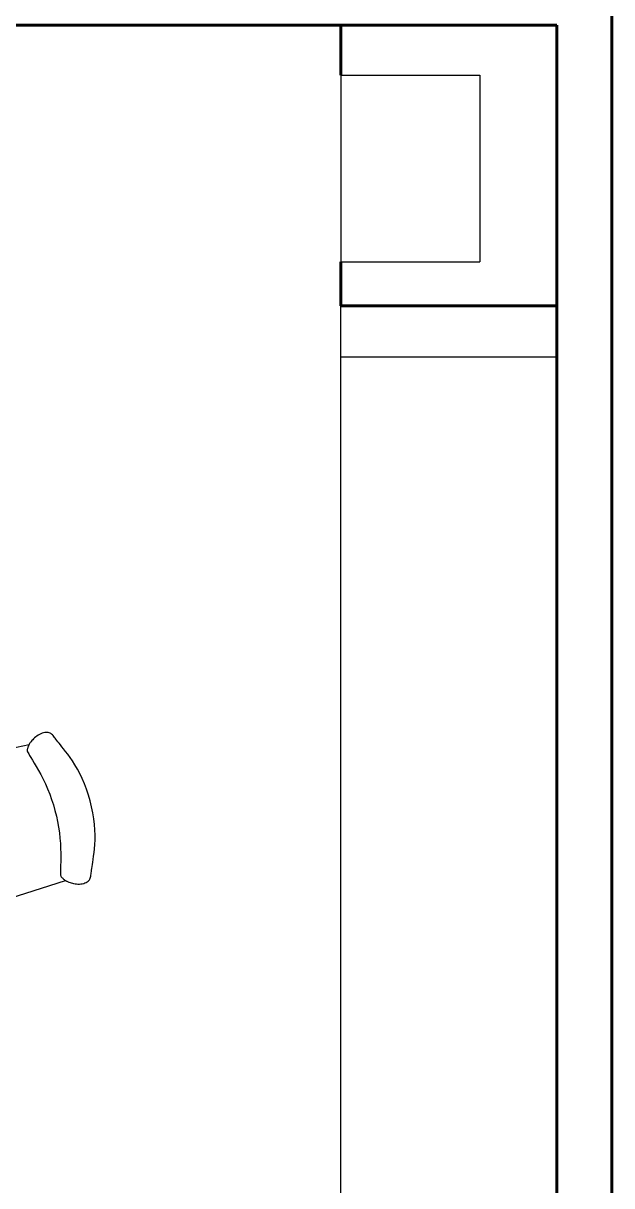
# Model space of a CAD drawing. Header units: metres. Extents: x 244.4 to 340.3, y -4.1 to 64.3.
# Drawn here: x 263.643 to 265.251, y 59.508 to 62.684 of the extents above; entities that cross this region are included whole.
import ezdxf

# ---------------------------------------------------------------- set-up
doc = ezdxf.new("R2010")
doc.units = ezdxf.units.M
doc.layers.add('A-WALL', color=6, linetype='Continuous', lineweight=60)
doc.layers.add('Edges', color=7, linetype='Continuous')

msp = doc.modelspace()

# ---------------------------------------------------------------- linework, layer by layer
msp.add_lwpolyline([(263.8342, 60.3995), (263.8354, 60.4081), (263.8366, 60.4178), (263.8378, 60.4284), (263.8388, 60.44), (263.8394, 60.4525), (263.8395, 60.4658), (263.8391, 60.48), (263.838, 60.4948), (263.8361, 60.5103), (263.8334, 60.5263), (263.83, 60.5426), (263.826, 60.5589), (263.8213, 60.575), (263.8161, 60.5908), (263.8105, 60.606), (263.8044, 60.6204), (263.7979, 60.6338), (263.7912, 60.6462), (263.7844, 60.6577), (263.7776, 60.6682), (263.771, 60.6778), (263.7647, 60.6864), (263.7587, 60.6942), (263.7534, 60.701), (263.7486, 60.707), (263.7445, 60.7123), (263.7409, 60.7169), (263.7378, 60.7208), (263.735, 60.7243), (263.7326, 60.7274), (263.7304, 60.7302), (263.7284, 60.7328), (263.7265, 60.7352), (263.7246, 60.7375), (263.7227, 60.7396), (263.7207, 60.7414), (263.7187, 60.7431), (263.7165, 60.7444), (263.714, 60.7454), (263.7113, 60.746), (263.7083, 60.7463), (263.7051, 60.7462), (263.7017, 60.7457), (263.6981, 60.7449), (263.6944, 60.7438), (263.6908, 60.7424), (263.6872, 60.7407), (263.6837, 60.7387), (263.6804, 60.7364), (263.6772, 60.734), (263.6743, 60.7315), (263.6716, 60.7289), (263.6692, 60.7264), (263.667, 60.724), (263.6651, 60.7218), (263.6635, 60.7199), (263.6622, 60.7184), (263.6612, 60.7171), (263.6605, 60.716), (263.6599, 60.7151), (263.6594, 60.7143), (263.659, 60.7134), (263.6586, 60.7125), (263.6582, 60.7115), (263.6577, 60.7103), (263.6571, 60.7089), (263.6566, 60.7074), (263.656, 60.7058), (263.6554, 60.7042), (263.6549, 60.7027), (263.6545, 60.7012), (263.6541, 60.6998), (263.6539, 60.6985), (263.6539, 60.6971), (263.6542, 60.6956), (263.655, 60.6936), (263.6562, 60.6909), (263.6581, 60.6875), (263.6607, 60.6831), (263.664, 60.6775), (263.6683, 60.6705), (263.6733, 60.6623), (263.6789, 60.6529), (263.6849, 60.6424), (263.6911, 60.631), (263.6975, 60.6187), (263.7037, 60.6057), (263.7098, 60.5921), (263.7155, 60.5779), (263.7207, 60.5633), (263.7255, 60.5483), (263.7299, 60.5331), (263.7337, 60.5178), (263.737, 60.5025), (263.7398, 60.4872), (263.7419, 60.472), (263.7435, 60.4572), (263.7446, 60.4428), (263.7453, 60.429), (263.7456, 60.416), (263.7456, 60.4039), (263.7455, 60.393), (263.7453, 60.3833), (263.7451, 60.3752), (263.7449, 60.3686), (263.7449, 60.3635), (263.745, 60.3596), (263.7452, 60.3567), (263.7456, 60.3546), (263.7461, 60.3531), (263.7467, 60.3519), (263.7476, 60.3509), (263.7486, 60.3499), (263.7497, 60.3488), (263.7509, 60.3477), (263.7522, 60.3466), (263.7535, 60.3455), (263.7548, 60.3445), (263.7559, 60.3436), (263.757, 60.3428), (263.7578, 60.3421), (263.7586, 60.3415), (263.7594, 60.341), (263.7602, 60.3405), (263.7612, 60.34), (263.7624, 60.3395), (263.7639, 60.3389), (263.7658, 60.3381), (263.7681, 60.3373), (263.7709, 60.3364), (263.7739, 60.3354), (263.7773, 60.3344), (263.7809, 60.3336), (263.7847, 60.3328), (263.7887, 60.3323), (263.7927, 60.332), (263.7967, 60.332), (263.8007, 60.3323), (263.8045, 60.3329), (263.8083, 60.3338), (263.8117, 60.3349), (263.815, 60.3362), (263.8178, 60.3377), (263.8203, 60.3395), (263.8223, 60.3414), (263.8239, 60.3435), (263.8252, 60.3457), (263.8261, 60.3481), (263.8269, 60.3507), (263.8275, 60.3535), (263.828, 60.3564), (263.8284, 60.3595), (263.8289, 60.3627), (263.8294, 60.3662), (263.8299, 60.3701), (263.8306, 60.3745), (263.8313, 60.3795), (263.8321, 60.3853), (263.8331, 60.3919)], close=True)
at = {"layer": 'A-WALL'}
for p, q in [((265.2509, 64.279), (265.2509, 31.3523)), ((263.0539, 62.679), (265.1009, 62.679)), ((264.5109, 62.5424), (264.5109, 62.679)), ((265.1009, 58.4521), (265.1009, 62.679)), ((264.5109, 61.9121), (264.5109, 62.0324)), ((264.5109, 61.9121), (265.1009, 61.9121))]:
    msp.add_line(p, q, dxfattribs=at)
at = {"layer": 'Edges'}
for p, q in [((264.5109, 62.5424), (264.5109, 62.0324)), ((264.5109, 62.5424), (264.8909, 62.5424)), ((264.8909, 62.5424), (264.8909, 62.0324)), ((264.5109, 62.0324), (264.8909, 62.0324)), ((264.5109, 58.4521), (264.5109, 61.9121)), ((264.5109, 61.7721), (265.1009, 61.7721)), ((263.4321, 60.6638), (263.659, 60.7137)), ((263.5847, 60.2861), (263.7588, 60.3414))]:
    msp.add_line(p, q, dxfattribs=at)

doc.saveas('drawing.dxf')
